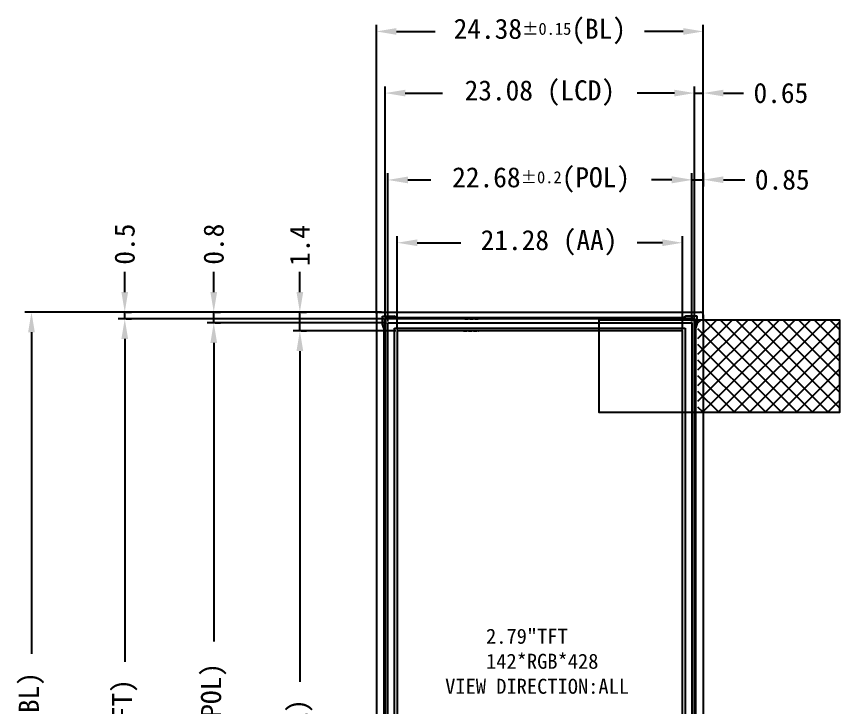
# Model space of a CAD drawing. Header units: millimetres. Extents: x 818 to 1306, y 1648 to 2013.
# Drawn here: x 912.2 to 973.6, y 1879 to 1930.5 of the extents above; entities that cross this region are included whole.
import ezdxf

# ---------------------------------------------------------------- set-up
doc = ezdxf.new("R2010")
doc.units = ezdxf.units.MM
doc.linetypes.add('CENTER', pattern=[2, 1.25, -0.25, 0.25, -0.25])
doc.linetypes.add('HIDDEN', pattern=[0.375, 0.25, -0.125])
for name, color, linetype in [('3-LCD', 4, 'Continuous'), ('AA', 1, 'Continuous'), ('ARRAY', 255, 'Continuous'), ('center', 1, 'CENTER'), ('CF', 211, 'Continuous'), ('YO', 255, 'HIDDEN')]:
    doc.layers.add(name, color=color, linetype=linetype)
doc.layers.add('尺寸线 DIM', color=3, linetype='Continuous', lineweight=15)
doc.styles.get("Standard").update_dxf_attribs({"font": 'arial.ttf'})
doc.styles.add('仿宋', font='')
doc.styles.get('仿宋').set_extended_font_data('仿宋_GB2312')
doc.dimstyles.new('_A1.5-公差0.15', dxfattribs={"dimtxt": 1.5, "dimasz": 1.5, "dimexe": 0.5, "dimexo": 0.1, "dimgap": 0.5, "dimtad": 0, "dimdsep": 46, "dimtxsty": '仿宋', "dimcen": 1.5, "dimclrd": 7, "dimclre": 7, "dimclrt": 7, "dimadec": 0, "dimazin": 2, "dimtol": 1, "dimtp": 0.15, "dimtm": 0.15, "dimtfac": 0.6, "dimtmove": 0, "dimatfit": 3, "dimfxl": 1, "dimtolj": 1, "dimarcsym": 0})
doc.dimstyles.new('_A1.5-公差0.2', dxfattribs={"dimtxt": 1.5, "dimasz": 1.5, "dimexe": 0.5, "dimexo": 0.1, "dimgap": 0.5, "dimtad": 0, "dimdsep": 46, "dimtxsty": '仿宋', "dimcen": 1.5, "dimclrd": 7, "dimclre": 7, "dimclrt": 7, "dimadec": 0, "dimazin": 2, "dimtol": 1, "dimtp": 0.2, "dimtm": 0.2, "dimtfac": 0.6, "dimtmove": 0, "dimatfit": 3, "dimfxl": 1, "dimtolj": 1, "dimarcsym": 0})
doc.dimstyles.new('_A1.5-无公差2', dxfattribs={"dimtxt": 1.5, "dimasz": 1.5, "dimexe": 0.5, "dimexo": 0.1, "dimgap": 0.5, "dimtad": 0, "dimdsep": 46, "dimtxsty": '仿宋', "dimcen": 1.5, "dimclrd": 7, "dimclre": 7, "dimclrt": 7, "dimadec": 0, "dimazin": 2, "dimtp": 0.05, "dimtm": 0.05, "dimtfac": 0.6, "dimtmove": 0, "dimatfit": 3, "dimfxl": 1, "dimtolj": 1, "dimarcsym": 0})

# ---------------------------------------------------------------- blocks, each defined once
blk = doc.blocks.new('A$C579B7D62')
at = {"layer": 'AA', "color": 6}
blk.add_lwpolyline([(-10.63935, -64.1358), (10.63935, -64.1358), (10.63935, 0), (-10.63935, 0), (-10.63935, -64.1358)], dxfattribs=at)
at = {"layer": 'ARRAY', "color": 6}
blk.add_lwpolyline([(-11.5395, -66.9858), (11.5395, -66.9858), (11.5395, 0.9002), (-11.5395, 0.9002), (-11.5395, -66.9858)], dxfattribs=at)
at = {"layer": 'center', "color": 6}
blk.add_lwpolyline([(-10.63935, -64.1358), (10.63935, -64.1358), (10.63935, 0), (-10.63935, 0), (-10.63935, -64.1358)], dxfattribs=at)
at = {"layer": 'CF', "color": 6}
blk.add_lwpolyline([(-11.5395, -65.4358), (11.5395, -65.4358), (11.5395, 0.9002), (-11.5395, 0.9002), (-11.5395, -65.4358)], dxfattribs=at)
at = {"layer": 'YO', "color": 6}
for p, q in [((-5.604398, 0.9002), (-4.551595, 0.9002)), ((-5.70328, 0), (-4.551595, 0))]:
    blk.add_line(p, q, dxfattribs=at)
blk = doc.blocks.new('*D261')
at = {"color": 7, "lineweight": -2, "transparency": 16777216}
for p, q in [((940.566, 1907.189), (940.566, 1914.165)), ((961.844, 1907.189), (961.844, 1914.165)), ((942.066, 1913.665), (945.322, 1913.665)), ((960.344, 1913.665), (958.464, 1913.665))]:
    blk.add_line(p, q, dxfattribs=at)
at = {"color": 7, "transparency": 16777216}
for points in [[(942.066, 1913.915), (942.066, 1913.415), (940.566, 1913.665)], [(960.344, 1913.915), (960.344, 1913.415), (961.844, 1913.665)]]:
    blk.add_solid(points, dxfattribs=at)
at = {"layer": 'Defpoints', "color": 0, "transparency": 16777216}
for p in [(961.844, 1913.665), (940.566, 1907.089), (961.844, 1907.089)]:
    blk.add_point(p, dxfattribs=at)
at = {"color": 7, "transparency": 16777216, "insert": (951.893, 1913.665), "char_height": 1.5, "attachment_point": 5, "style": '仿宋'}
blk.add_mtext('\\A1;21.28 (AA)', dxfattribs=at)
blk = doc.blocks.new('*D262')
at = {"color": 7, "lineweight": -2, "transparency": 16777216}
for p, q in [((939.666, 1908.089), (939.666, 1925.332)), ((941.166, 1924.832), (943.955, 1924.832)), ((961.245, 1924.832), (958.455, 1924.832)), ((962.745, 1908.089), (962.745, 1925.332))]:
    blk.add_line(p, q, dxfattribs=at)
at = {"color": 7, "transparency": 16777216}
for points in [[(941.166, 1925.082), (941.166, 1924.582), (939.666, 1924.832)], [(961.245, 1925.082), (961.245, 1924.582), (962.745, 1924.832)]]:
    blk.add_solid(points, dxfattribs=at)
at = {"layer": 'Defpoints', "color": 0, "transparency": 16777216}
for p in [(962.745, 1924.832), (939.666, 1907.989), (962.745, 1907.989)]:
    blk.add_point(p, dxfattribs=at)
at = {"color": 7, "transparency": 16777216, "insert": (951.205, 1924.832), "char_height": 1.5, "attachment_point": 5, "style": '仿宋'}
blk.add_mtext('\\A1;23.08 (LCD)', dxfattribs=at)
blk = doc.blocks.new('*D263')
at = {"color": 7, "lineweight": -2, "transparency": 16777216}
for p, q in [((940.466, 1907.089), (932.81, 1907.089)), ((933.31, 1905.589), (933.31, 1880.913)), ((933.31, 1844.453), (933.31, 1869.128)), ((940.466, 1842.953), (932.81, 1842.953))]:
    blk.add_line(p, q, dxfattribs=at)
at = {"color": 7, "transparency": 16777216}
for points in [[(933.06, 1905.589), (933.56, 1905.589), (933.31, 1907.089)], [(933.06, 1844.453), (933.56, 1844.453), (933.31, 1842.953)]]:
    blk.add_solid(points, dxfattribs=at)
at = {"layer": 'Defpoints', "color": 0, "transparency": 16777216}
for p in [(940.566, 1907.089), (933.31, 1842.953), (940.566, 1842.953)]:
    blk.add_point(p, dxfattribs=at)
at = {"color": 7, "transparency": 16777216, "insert": (933.31, 1875.021), "char_height": 1.5, "attachment_point": 5, "rotation": 90, "style": '仿宋'}
blk.add_mtext('\\A1;64.14(AA)', dxfattribs=at)
blk = doc.blocks.new('*D264')
at = {"color": 7, "lineweight": -2, "transparency": 16777216}
for p, q in [((939.566, 1907.989), (919.75, 1907.989)), ((920.25, 1906.489), (920.25, 1882.399)), ((920.25, 1841.603), (920.25, 1869.613)), ((939.566, 1840.103), (919.75, 1840.103))]:
    blk.add_line(p, q, dxfattribs=at)
at = {"color": 7, "transparency": 16777216}
for points in [[(920, 1906.489), (920.5, 1906.489), (920.25, 1907.989)], [(920, 1841.603), (920.5, 1841.603), (920.25, 1840.103)]]:
    blk.add_solid(points, dxfattribs=at)
at = {"layer": 'Defpoints', "color": 0, "transparency": 16777216}
for p in [(939.666, 1907.989), (920.25, 1840.103), (939.666, 1840.103)]:
    blk.add_point(p, dxfattribs=at)
at = {"color": 7, "transparency": 16777216, "insert": (920.25, 1876.006), "char_height": 1.5, "attachment_point": 5, "rotation": 90, "style": '仿宋'}
blk.add_mtext('\\A1;67.89(TFT)', dxfattribs=at)
blk = doc.blocks.new('*D265')
at = {"color": 7, "lineweight": -2, "transparency": 16777216}
for p, q in [((939.866, 1907.789), (939.866, 1918.851)), ((962.545, 1907.789), (962.545, 1918.851)), ((941.366, 1918.351), (943.066, 1918.351)), ((961.045, 1918.351), (959.537, 1918.351))]:
    blk.add_line(p, q, dxfattribs=at)
at = {"color": 7, "transparency": 16777216}
for points in [[(941.366, 1918.601), (941.366, 1918.101), (939.866, 1918.351)], [(961.045, 1918.601), (961.045, 1918.101), (962.545, 1918.351)]]:
    blk.add_solid(points, dxfattribs=at)
at = {"layer": 'Defpoints', "color": 0, "transparency": 16777216}
for p in [(962.545, 1918.351), (939.866, 1907.689), (962.545, 1907.689)]:
    blk.add_point(p, dxfattribs=at)
at = {"color": 7, "transparency": 16777216, "insert": (951.301, 1918.351), "char_height": 1.5, "attachment_point": 5, "style": '仿宋'}
blk.add_mtext('\\A1;22.68{\\H0.9;±0.2}(POL)', dxfattribs=at)
blk = doc.blocks.new('*D266')
at = {"color": 7, "lineweight": -2, "transparency": 16777216}
for p, q in [((939.766, 1907.689), (926.388, 1907.689)), ((926.888, 1906.189), (926.888, 1883.912)), ((926.888, 1843.453), (926.888, 1867.441)), ((939.766, 1841.953), (926.388, 1841.953))]:
    blk.add_line(p, q, dxfattribs=at)
at = {"color": 7, "transparency": 16777216}
for points in [[(926.638, 1906.189), (927.138, 1906.189), (926.888, 1907.689)], [(926.638, 1843.453), (927.138, 1843.453), (926.888, 1841.953)]]:
    blk.add_solid(points, dxfattribs=at)
at = {"layer": 'Defpoints', "color": 0, "transparency": 16777216}
for p in [(939.866, 1907.689), (926.888, 1841.953), (939.866, 1841.953)]:
    blk.add_point(p, dxfattribs=at)
at = {"color": 7, "transparency": 16777216, "insert": (926.888, 1875.676), "char_height": 1.5, "attachment_point": 5, "rotation": 90, "style": '仿宋'}
blk.add_mtext('\\A1;65.74{\\H0.9;±0.2}(POL)', dxfattribs=at)
blk = doc.blocks.new('*D267')
at = {"color": 7, "lineweight": -2, "transparency": 16777216}
for p, q in [((939.015, 1908.389), (939.015, 1929.929)), ((963.395, 1908.02), (963.395, 1929.929)), ((940.515, 1929.429), (943.412, 1929.429)), ((961.895, 1929.429), (958.998, 1929.429))]:
    blk.add_line(p, q, dxfattribs=at)
at = {"color": 7, "transparency": 16777216}
for points in [[(940.515, 1929.679), (940.515, 1929.179), (939.015, 1929.429)], [(961.895, 1929.679), (961.895, 1929.179), (963.395, 1929.429)]]:
    blk.add_solid(points, dxfattribs=at)
at = {"layer": 'Defpoints', "color": 0, "transparency": 16777216}
for p in [(963.395, 1929.429), (939.015, 1908.289), (963.395, 1907.92)]:
    blk.add_point(p, dxfattribs=at)
at = {"color": 7, "transparency": 16777216, "insert": (951.205, 1929.429), "char_height": 1.5, "attachment_point": 5, "style": '仿宋'}
blk.add_mtext('\\A1;24.38{\\H0.9;±0.15}(BL)', dxfattribs=at)
blk = doc.blocks.new('*D268')
at = {"color": 7, "lineweight": -2, "transparency": 16777216}
for p, q in [((939.393, 1908.489), (912.796, 1908.489)), ((913.296, 1906.989), (913.296, 1883)), ((913.296, 1840.559), (913.296, 1867.414)), ((939.794, 1839.059), (912.796, 1839.059))]:
    blk.add_line(p, q, dxfattribs=at)
at = {"color": 7, "transparency": 16777216}
for points in [[(913.046, 1906.989), (913.546, 1906.989), (913.296, 1908.489)], [(913.046, 1840.559), (913.546, 1840.559), (913.296, 1839.059)]]:
    blk.add_solid(points, dxfattribs=at)
at = {"layer": 'Defpoints', "color": 0, "transparency": 16777216}
for p in [(939.493, 1908.489), (913.296, 1839.059), (939.894, 1839.059)]:
    blk.add_point(p, dxfattribs=at)
at = {"color": 7, "transparency": 16777216, "insert": (913.296, 1875.207), "char_height": 1.5, "attachment_point": 5, "rotation": 90, "style": '仿宋'}
blk.add_mtext('\\A1;69.43{\\H0.9;±0.15}(BL)', dxfattribs=at)
blk = doc.blocks.new('*D277')
at = {"layer": '3-LCD', "color": 7, "lineweight": -2, "transparency": 16777216}
for p, q in [((933.31, 1909.989), (933.31, 1911.489)), ((933.31, 1907.089), (933.31, 1908.489)), ((933.41, 1908.489), (933.81, 1908.489)), ((933.41, 1907.089), (933.81, 1907.089)), ((933.31, 1905.589), (933.31, 1904.089))]:
    blk.add_line(p, q, dxfattribs=at)
at = {"layer": '3-LCD', "color": 7, "transparency": 16777216}
for points in [[(933.06, 1909.989), (933.56, 1909.989), (933.31, 1908.489)], [(933.06, 1905.589), (933.56, 1905.589), (933.31, 1907.089)]]:
    blk.add_solid(points, dxfattribs=at)
at = {"layer": 'Defpoints', "color": 0, "transparency": 16777216}
for p in [(933.31, 1908.489), (933.31, 1908.489), (933.31, 1907.089)]:
    blk.add_point(p, dxfattribs=at)
at = {"layer": '3-LCD', "color": 7, "transparency": 16777216, "insert": (933.31, 1913.453), "char_height": 1.5, "attachment_point": 5, "rotation": 90, "style": '仿宋'}
blk.add_mtext('\\A1;1.4', dxfattribs=at)
blk = doc.blocks.new('*D278')
at = {"layer": '3-LCD', "color": 7, "lineweight": -2, "transparency": 16777216}
for p, q in [((926.888, 1909.989), (926.888, 1911.489)), ((926.888, 1907.689), (926.888, 1908.489)), ((926.988, 1908.489), (927.388, 1908.489)), ((926.988, 1907.689), (927.388, 1907.689)), ((926.888, 1906.189), (926.888, 1904.689))]:
    blk.add_line(p, q, dxfattribs=at)
at = {"layer": '3-LCD', "color": 7, "transparency": 16777216}
for points in [[(926.638, 1909.989), (927.138, 1909.989), (926.888, 1908.489)], [(926.638, 1906.189), (927.138, 1906.189), (926.888, 1907.689)]]:
    blk.add_solid(points, dxfattribs=at)
at = {"layer": 'Defpoints', "color": 0, "transparency": 16777216}
for p in [(926.888, 1908.489), (926.888, 1908.489), (926.888, 1907.689)]:
    blk.add_point(p, dxfattribs=at)
at = {"layer": '3-LCD', "color": 7, "transparency": 16777216, "insert": (926.888, 1913.56), "char_height": 1.5, "attachment_point": 5, "rotation": 90, "style": '仿宋'}
blk.add_mtext('\\A1;0.8', dxfattribs=at)
blk = doc.blocks.new('*D279')
at = {"layer": '3-LCD', "color": 7, "lineweight": -2, "transparency": 16777216}
for p, q in [((920.25, 1909.989), (920.25, 1911.489)), ((920.25, 1907.989), (920.25, 1908.489)), ((920.35, 1908.489), (920.75, 1908.489)), ((920.35, 1907.989), (920.75, 1907.989)), ((920.25, 1906.489), (920.25, 1904.989))]:
    blk.add_line(p, q, dxfattribs=at)
at = {"layer": '3-LCD', "color": 7, "transparency": 16777216}
for points in [[(920, 1909.989), (920.5, 1909.989), (920.25, 1908.489)], [(920, 1906.489), (920.5, 1906.489), (920.25, 1907.989)]]:
    blk.add_solid(points, dxfattribs=at)
at = {"layer": 'Defpoints', "color": 0, "transparency": 16777216}
for p in [(920.25, 1908.489), (920.25, 1908.489), (920.25, 1907.989)]:
    blk.add_point(p, dxfattribs=at)
at = {"layer": '3-LCD', "color": 7, "transparency": 16777216, "insert": (920.25, 1913.56), "char_height": 1.5, "attachment_point": 5, "rotation": 90, "style": '仿宋'}
blk.add_mtext('\\A1;0.5', dxfattribs=at)
blk = doc.blocks.new('*D280')
at = {"layer": '3-LCD', "color": 7, "lineweight": -2, "transparency": 16777216}
for p, q in [((962.545, 1918.451), (962.545, 1918.868)), ((963.395, 1918.874), (963.395, 1917.868)), ((961.045, 1918.368), (959.545, 1918.368)), ((962.545, 1918.368), (963.395, 1918.368)), ((964.895, 1918.368), (966.496, 1918.368))]:
    blk.add_line(p, q, dxfattribs=at)
at = {"layer": '3-LCD', "color": 7, "transparency": 16777216}
for points in [[(961.045, 1918.618), (961.045, 1918.118), (962.545, 1918.368)], [(964.895, 1918.618), (964.895, 1918.118), (963.395, 1918.368)]]:
    blk.add_solid(points, dxfattribs=at)
at = {"layer": 'Defpoints', "color": 0, "transparency": 16777216}
for p in [(963.395, 1918.974), (962.545, 1918.351), (963.395, 1918.368)]:
    blk.add_point(p, dxfattribs=at)
at = {"layer": '3-LCD', "color": 7, "transparency": 16777216, "insert": (969.282, 1918.368), "char_height": 1.5, "attachment_point": 5, "style": '仿宋'}
blk.add_mtext('\\A1;0.85', dxfattribs=at)
blk = doc.blocks.new('*D281')
at = {"layer": '3-LCD', "color": 7, "lineweight": -2, "transparency": 16777216}
for p, q in [((961.245, 1924.832), (959.745, 1924.832)), ((962.745, 1924.932), (962.745, 1925.332)), ((962.745, 1924.832), (963.395, 1924.832)), ((963.395, 1924.932), (963.395, 1925.332)), ((964.895, 1924.832), (966.395, 1924.832))]:
    blk.add_line(p, q, dxfattribs=at)
at = {"layer": '3-LCD', "color": 7, "transparency": 16777216}
for points in [[(961.245, 1925.082), (961.245, 1924.582), (962.745, 1924.832)], [(964.895, 1925.082), (964.895, 1924.582), (963.395, 1924.832)]]:
    blk.add_solid(points, dxfattribs=at)
at = {"layer": 'Defpoints', "color": 0, "transparency": 16777216}
for p in [(962.745, 1924.832), (963.395, 1924.832), (963.395, 1924.832)]:
    blk.add_point(p, dxfattribs=at)
at = {"layer": '3-LCD', "color": 7, "transparency": 16777216, "insert": (969.181, 1924.832), "char_height": 1.5, "attachment_point": 5, "style": '仿宋'}
blk.add_mtext('\\A1;0.65', dxfattribs=at)

msp = doc.modelspace()

# ---------------------------------------------------------------- hatches: boundary and pattern name
h = msp.add_hatch()
h.set_pattern_fill('ANSI37', color=5, scale=0.26, style=0)
h.set_pattern_definition([(45, (-1239.0031, 1103.1004), (-0.58371665, 0.58371665), []), (135, (-1239.0031, 1103.1004), (-0.58371665, -0.58371665), [])])
h.paths.add_polyline_path([(962.998, 1907.92), (962.998, 1900.999), (973.555, 1900.999), (973.555, 1907.92)])

# ---------------------------------------------------------------- linework, layer by layer
at = {"color": 7}
for p, q in [((939.015, 1908.289), (939.015, 1839.259)), ((939.215, 1908.489), (963.195, 1908.489)), ((963.395, 1908.289), (963.395, 1839.259)), ((939.465, 1908.189), (940.348, 1908.189)), ((939.465, 1907.587), (939.465, 1908.189)), ((940.515, 1908.089), (961.895, 1908.089)), ((962.945, 1908.189), (962.062, 1908.189)), ((962.945, 1907.587), (962.945, 1908.189)), ((939.565, 1907.289), (939.565, 1840.734)), ((962.845, 1840.94), (962.845, 1907.289))]:
    msp.add_line(p, q, dxfattribs=at)
at = {"color": 5}
for p, q in [((939.615, 1907.839), (939.615, 1839.709)), ((939.815, 1908.039), (962.595, 1908.039)), ((962.795, 1839.709), (962.795, 1907.839)), ((940.366, 1907.289), (962.044, 1907.289)), ((940.366, 1842.753), (940.366, 1907.289)), ((962.044, 1907.289), (962.044, 1842.753))]:
    msp.add_line(p, q, dxfattribs=at)
at = {"color": 0}
for p, q in [((940.515, 1908.089), (940.348, 1908.189)), ((961.895, 1908.089), (962.062, 1908.189)), ((939.565, 1907.289), (939.465, 1907.587)), ((962.845, 1907.289), (962.945, 1907.587))]:
    msp.add_line(p, q, dxfattribs=at)
msp.add_lwpolyline([(939.866, 1907.689), (962.545, 1907.689), (962.545, 1841.953), (939.866, 1841.953)], close=True)
at = {"color": 5}
msp.add_lwpolyline([(955.621, 1907.92), (973.555, 1907.92), (973.555, 1900.999), (955.621, 1900.999)], close=True, dxfattribs=at)
at = {"color": 7}
for centre, start, end in [((939.215, 1908.289), 90, 180), ((963.195, 1908.289), 0, 90)]:
    msp.add_arc(centre, 0.2, start, end, dxfattribs=at)
at = {"color": 5}
for centre, start, end in [((939.815, 1907.839), 90, 180), ((962.595, 1907.839), 0, 90)]:
    msp.add_arc(centre, 0.2, start, end, dxfattribs=at)

# ---------------------------------------------------------------- block references
at = {"layer": '尺寸线 DIM', "color": 0, "ltscale": 5}
msp.add_blockref('A$C579B7D62', (951.205, 1907.089), dxfattribs=at)

# ---------------------------------------------------------------- texts
at = {"color": 6, "insert": (944.145, 1884.87), "char_height": 1.12, "width": 15.87813, "attachment_point": 1}
msp.add_mtext('{\\fSimSun|b0|i0|c134|p2;    2.79\\fSimSun|b0|i0|c0|p2;"TFT\\P\\fSimSun|b0|i0|c134|p2;    142\\fSimSun|b0|i0|c0|p2;*\\fSimSun|b0|i0|c134|p2;RGB*428\\P\\fSimSun|b0|i0|c0|p2;VIEW DIRECTION\\fSimSun|b0|i0|c134|p2;:ALL}', dxfattribs=at)

# ---------------------------------------------------------------- dimensions: what is measured, and where the dimension line sits
at = {"color": 3}
for base, p1, p2, text, dimstyle, picture, middle in [((963.395, 1929.429), (939.015, 1908.289), (963.395, 1907.92), '<>(BL)', '_A1.5-公差0.15', '*D267', (951.205, 1929.429)), ((962.745, 1924.832), (939.666, 1907.989), (962.745, 1907.989), '<> (LCD)', '_A1.5-无公差2', '*D262', (951.205, 1924.832)), ((962.545, 1918.351), (939.866, 1907.689), (962.545, 1907.689), '<>(POL)', '_A1.5-公差0.2', '*D265', (951.301, 1918.351)), ((961.844, 1913.665), (940.566, 1907.089), (961.844, 1907.089), '<> (AA)', '_A1.5-无公差2', '*D261', (951.893, 1913.665))]:
    dim = msp.add_linear_dim(base=base, p1=p1, p2=p2, text=text, dimstyle=dimstyle, dxfattribs=at)
    dim.commit()
    dim.dimension.update_dxf_attribs({"geometry": picture, "text_midpoint": middle, "dimtype": 160})
for base, p1, p2, text, dimstyle, picture, middle in [((913.296, 1839.059), (939.493, 1908.489), (939.894, 1839.059), '<>(BL)', '_A1.5-公差0.15', '*D268', (913.296, 1875.207)), ((920.25, 1840.103), (939.666, 1907.989), (939.666, 1840.103), '<>(TFT)', '_A1.5-无公差2', '*D264', (920.25, 1876.006)), ((926.888, 1841.953), (939.866, 1907.689), (939.866, 1841.953), '<>(POL)', '_A1.5-公差0.2', '*D266', (926.888, 1875.676)), ((933.31, 1842.953), (940.566, 1907.089), (940.566, 1842.953), '<>(AA)', '_A1.5-无公差2', '*D263', (933.31, 1875.021))]:
    dim = msp.add_linear_dim(base=base, p1=p1, p2=p2, angle=90, text=text, dimstyle=dimstyle, dxfattribs=at)
    dim.commit()
    dim.dimension.update_dxf_attribs({"geometry": picture, "text_midpoint": middle, "dimtype": 160})
at = {"layer": '3-LCD'}
dim = msp.add_linear_dim(base=(963.395, 1924.832), p1=(962.745, 1924.832), p2=(963.395, 1924.832), dimstyle='_A1.5-无公差2', dxfattribs=at)
dim.commit()
dim.dimension.update_dxf_attribs({"geometry": '*D281', "text_midpoint": (969.181, 1924.832)})
dim = msp.add_linear_dim(base=(963.395, 1918.368), p1=(962.545, 1918.351), p2=(963.395, 1918.974), dimstyle='_A1.5-无公差2', dxfattribs=at)
dim.commit()
dim.dimension.update_dxf_attribs({"geometry": '*D280', "text_midpoint": (969.282, 1918.368), "dimtype": 160})
for base, p1, p2, picture, middle in [((920.25, 1908.489), (920.25, 1907.989), (920.25, 1908.489), '*D279', (920.25, 1913.56)), ((926.888, 1908.489), (926.888, 1907.689), (926.888, 1908.489), '*D278', (926.888, 1913.56)), ((933.31, 1908.489), (933.31, 1907.089), (933.31, 1908.489), '*D277', (933.31, 1913.453))]:
    dim = msp.add_linear_dim(base=base, p1=p1, p2=p2, angle=90, dimstyle='_A1.5-无公差2', dxfattribs=at)
    dim.commit()
    dim.dimension.update_dxf_attribs({"geometry": picture, "text_midpoint": middle})

doc.saveas('drawing.dxf')
